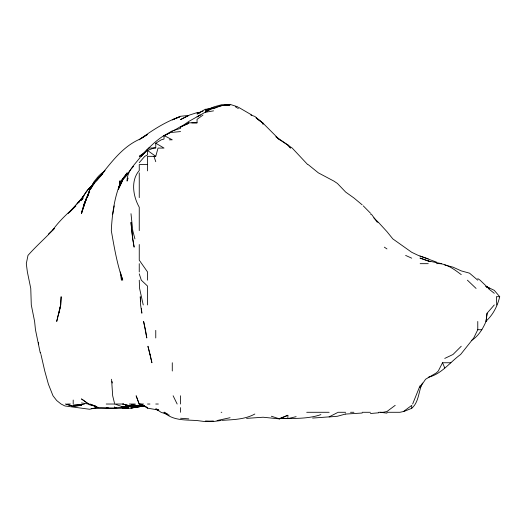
<?xml version="1.0" encoding="UTF-8"?>
<svg xmlns="http://www.w3.org/2000/svg" width="526" height="526" viewBox="0 0 526 526"><rect width="100%" height="100%" fill="white"/><g stroke="black" fill="none" stroke-linecap="round" stroke-linejoin="round"><path stroke-width="0.79" d="M471.303 340.592C478.404 336.259 482.796 328.914 486.024 321.465L487.089 313.207L494.282 304.948M121.486 278.681L121.421 280.18L120.244 271.922L122.742 280.18C117.042 264.157 114.241 247.325 111.302 230.644C112.137 213.911 114.431 196.54 121.21 181.102L120.539 183.357M60.714 304.948L61.148 296.697L60.654 304.948L56.703 321.465L60.714 304.948L58.991 313.207M119.593 185.606L120.066 181.102L119.534 185.606M486.031 321.452L487.089 313.207M112.742 214.128L114.234 205.87M119.816 184.856L120.691 181.102L119.961 184.856L121.21 181.102L118.383 188.61L120.855 181.102L127.2 172.844L122.085 180.037M147.51 170.865L147.51 156.334L155.762 156.334L158.024 148.076L164.02 148.076L155.762 143.203L161.278 139.817L164.02 139.035L164.02 135.544L172.278 131.566L164.02 135.846L172.278 130.829L180.536 128.39L180.536 126.608L188.795 123.308L180.536 126.996L188.795 122.808L197.046 122.841L197.046 119.343L202.983 115.049M487.589 287.623L486.031 286.407L494.282 290.352L499.7 296.697C497.504 306.007 493.178 314.66 486.031 321.169M128.127 178.104L127.068 181.102C126.957 170.654 135.432 164.105 140.929 156.334C147.924 148.7 155.17 141.06 164.02 135.544L172.278 139.817L169.3 139.817M102.721 173.422L95.745 181.102L89.867 189.36L87.277 197.618L89.709 190.793L86.698 197.618L81.458 212.885L89.821 189.36C93.437 182.621 97.455 175.579 104.201 171.515M86.698 197.618L81.458 213.648L83.529 205.87L86.698 197.618L83.384 205.87L89.709 190.787M412.647 404.027L419.978 385.828M422.431 383.013C418.334 391.226 419.209 401.884 411.72 408.314L403.462 411.654M477.772 321.465L477.772 329.723L473.735 337.975L460.612 354.491C449.908 362.184 441.623 374.144 428.23 377.273M421.346 384.762L419.978 387.517L425.573 379.259L436.488 372.809L438.309 371.001L442.537 362.749L450.881 362.749M90.268 189.36L94.647 181.102L89.709 189.36L91.208 187.453M90.439 189.36L92.221 186.605M93.115 185.231L95.791 181.102L102.82 173.422L97.968 178.176L102.018 174.448M78.821 202.556L79.702 201.228M80.577 199.9L83.779 195.85M40.173 352.571L35.459 329.723L34.611 321.465L31.29 304.948L30.764 288.439L27.365 271.922L26.3 263.671L27.977 255.412C35.597 246.727 44.355 239.021 52.324 230.644C58.892 221.209 67.407 213.451 75.928 205.87L69.281 212.504M122.742 180.201L118.278 189.36L122.742 179.866L130.994 169.201M82.549 197.618L77.933 203.016M91.708 186.395L89.709 188.742L91.905 186.559M76.927 204.101L81.458 198.782M139.252 162.672L144.762 156.334L147.51 154.914L147.51 150.449L153.71 148.076L155.762 147.898L155.762 143.203M147.51 149.299L141.33 156.334L148.72 148.076M131.5 168.622L133.525 166.315M83.877 195.85L82.293 197.618L88.236 189.36L89.709 187.828L91.774 186.71M52.337 230.644L54.513 228.356L48.431 234.096M127.713 174.007L122.742 179.248L126.036 176.046M68.163 213.543L82.424 197.618M82.917 198.124L81.458 199.65L83.009 198.124L81.458 200.393C83.871 194.811 87.125 189.182 92.254 185.678M101.196 175.585L96.12 181.102L104.727 170.858M105.075 170.529L102.774 172.844C113.169 159.95 123.702 146.419 139.252 139.416L147.51 134.452L141.316 138.476M461.256 346.233L452.998 354.491L444.746 358.416M92.076 185.829L89.709 187.927L92.07 185.98M146.248 151.159L139.298 156.334L142.717 154.151M395.204 405.349L386.952 411.51L383.112 412.285L378.694 412.285M139.252 139.817C151.744 130.606 165.072 121.894 179.787 116.785M180.536 127.2L188.795 121.434L200.169 115.049L197.046 116.884C207.205 111.124 217.889 104.141 230.072 105.075L224.069 105.476L226.318 105.312M188.078 123.308L188.795 122.847M173.652 130.698L180.536 126.608M337.409 412.647L329.151 416.868L312.641 418.071M199.801 112.781L197.046 114.037L205.304 109.263L209.808 109.04M246.589 418.374L263.099 417.23L279.615 418.913L287.867 415.277L287.867 418.624L279.615 418.466C293.39 418.387 307.723 419.143 320.899 414.62M254.847 414.021C244.721 419.584 233.025 419.61 221.814 420.373M179.787 116.831L172.278 119.869L180.536 116.266L188.795 115.437L180.536 119.56L189.498 115.049L197.046 112.623L200.051 112.781M213.563 108.685L218.336 106.791M280.365 418.177L287.867 415.277M203.056 111.091L197.046 113.281L198.552 113.241M82.845 404.264L73.199 405.263L81.458 404.757L84.528 404.027M219.033 106.561L221.814 105.627M345.667 413.995L337.409 416.263L329.151 416.947M137.753 406.828L130.994 407.998L141.507 406.342L139.252 406.506L140.758 406.282L139.252 406.572L145.255 406.565M143.006 406.374L130.994 407.413L141.507 406.335M287.867 418.624L296.125 416.671M217.054 420.544L230.072 417.71M121.236 406.96L127.996 405.816M137.753 406.874L130.994 408.242L91.215 408.439M205.304 112.288L213.563 110.848M125.74 406.033L127.246 405.796M222.57 105.516L230.072 104.385L237.653 106.791M94.963 407.689L97.968 407.269L89.709 409.267L64.941 405.973L61.075 404.027L56.69 400.529L53.001 395.776L48.431 384.269L44.756 371.001L40.962 354.491M220.881 420.544L213.563 421.484L205.304 421.188L213.563 421.181L205.304 421.615L196.941 420.544C185.514 419.722 173.067 420.912 164.02 412.285L164.868 412.285M115.233 407.551L116.733 407.374M130.994 405.816L122.742 406.782L130.994 405.908L125.74 405.862M207.56 109.52L205.304 109.77L213.563 107.337L205.304 111.15L214.095 106.791L221.814 104.687L227.074 104.924M362.177 413.028L345.667 414.061M172.278 132.361L180.536 131.566M143.006 405.309L139.252 405.664L130.994 404.902L135.498 405.165M106.226 407.939L114.484 408.031L130.994 406.453L126.49 406.486L145.255 406.342M139.252 406.506L144.505 406.328M370.435 413.515L378.694 412.805M108.474 407.9L97.968 407.466L89.709 404.027L95.719 406.098M122.742 406.513L130.994 406.019L122.742 404.027L130.994 406.243L139.252 405.375L137.753 405.29M126.49 406.539L130.994 406.381L126.49 406.565M148.93 148.076L155.762 147.898M191.793 122.847L197.046 122.841M147.51 164.592L139.252 164.592L139.252 170.516C130.487 180.661 133.137 196.376 139.252 207.244L139.252 230.644M370.435 214.128L371.382 214.128L377.385 222.386M420.162 263.671L428.23 263.671M436.488 263.671C445.916 262.822 454.063 269.319 461.256 274.625M499.7 296.697L496.386 296.697L496.748 304.948M477.772 329.723L481.908 329.723M67.387 404.027L70.438 404.027M106.226 404.027L114.714 404.027M123.636 404.027L114.819 404.027L122.742 406.887M129.304 404.027L135.287 404.027M143.526 404.027L139.252 404.027L136.135 395.776L139.12 404.027M147.51 404.027L149.949 404.027M155.762 404.027L158.319 404.027M221.163 412.285L221.814 412.285M306.711 412.285L329.151 412.285M337.909 412.285L345.667 412.285M350.507 412.285L353.919 412.285M362.177 412.285L370.435 412.285M386.952 412.285L399.964 412.285L403.462 411.523L411.72 405.382L411.72 408.314M137.003 406.848L130.994 406.776L139.252 406.9M125.74 405.908L130.994 406.026M158.767 410.076L147.51 408.156L140.62 404.027L144.755 406.013M180.536 418.255L188.795 418.867M158.017 409.741L155.762 409.478L158.767 410.148M380.173 412.285L386.952 413.127M81.458 402.949L88.605 404.027L81.458 398.912L89.709 404.856L96.468 406.506M428.23 261.001L419.978 258.056L428.23 260.942L441.722 263.671M444.746 264.999L452.998 267.155L461.256 270.897L469.514 273.158L477.772 280.18M157.267 409.307L155.762 408.86L161.068 412.285L169.273 415.119M271.357 416.23L279.615 418.913M428.23 260.942L430.485 261.685M378.694 222.63L386.952 231.631L392.823 238.896L411.72 252.296L418.262 255.412L436.488 262.106M419.978 256.05L428.23 258.838M250.83 115.049L254.847 116.424L263.099 123.308L256.116 117.942L263.099 123.275M139.252 404.152L146.761 407.052M405.625 255.412L411.72 258.187M164.02 412.285L167.459 413.877M238.331 107.192L251.836 115.049M235.424 106.791L238.331 108.534M277.708 138.397L292.213 148.076L307.69 164.592M287.867 144.887L290.582 148.076L287.867 144.9L275.802 136.747M477.772 278.616L480.087 280.18L487.589 287.406M384.348 247.154L386.952 248.93M147.51 150.449L155.762 156.334M488.181 288.439L494.282 293.304M308.17 164.592L318.335 172.844L333.898 181.102L337.409 183.442L345.667 192.075L353.919 197.96L362.177 204.851M467.417 280.18L476.083 288.439M373.868 217.935L378.444 222.386M279.615 139.817L263.138 123.308M363.275 205.87L370.435 213.142M262.448 123.308L263.099 124.386M173.126 395.776L177.157 404.027M442.537 362.749L444.746 367.944M153.98 156.334L155.762 161.699M139.252 273.862L141.31 280.18L147.51 286.045L147.51 304.948M40.37 352.374L40.765 353.788M134.926 238.896L132.762 230.644L130.994 213.694M114.484 403.133L112.676 395.776L111.565 379.259M143.236 304.948L139.587 288.439L139.252 280.18M112.025 381.514L112.334 383.013M132.973 239.652L134.13 247.154L132.644 238.896L130.994 222.386L131.75 230.644M131.848 231.394L132.861 238.896M38.51 342.479L38.661 343.984M140.712 301.201L140.258 296.697L140.606 304.948L141.862 313.207L141.435 308.703M180.536 395.776L180.536 404.027M180.536 407.63L180.536 412.285M172.278 362.749L172.278 371.001M155.762 330.361L155.762 337.975M147.51 280.18L147.51 271.922L139.252 260.173L139.252 244.524M147.51 407.341L147.51 408.156M139.252 172.844L139.252 197.618M139.252 263.671L139.252 271.922M114.484 406.762L114.484 408.031M73.199 400.043L73.199 404.027M119.494 181.102L119.376 185.606L119.494 181.102M125.727 176.059L122.742 178.728L125.734 176.059M81.458 405.309L73.199 406.335L65.632 404.027L73.199 406.25L81.458 405.309M128.745 407.926L122.742 408.261L128.745 407.913M133.249 406.328L130.994 406.368L133.249 406.335M489.614 288.439L486.031 286.446L489.614 288.439M150.088 354.491L147.931 346.233L151.929 362.749L150.088 354.491M145.446 329.723L143.611 321.465L146.8 337.975L145.446 329.723"/></g></svg>
